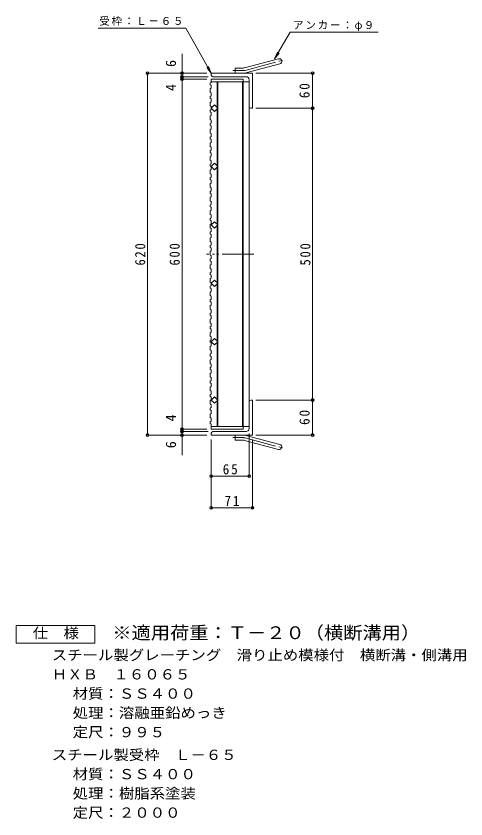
# Model space of a CAD drawing. Units: millimetres, scale not verified. Extents: x -896 to 1052, y -822 to 805.
# Drawn here: x 281 to 1052, y -672 to 704 of the extents above; entities that cross this region are included whole.
import ezdxf
from ezdxf.enums import TextEntityAlignment as Align

# ---------------------------------------------------------------- set-up
doc = ezdxf.new("R2010")
doc.units = ezdxf.units.MM
doc.header["$LTSCALE"] = 6
doc.header["$PDMODE"] = 32
doc.header["$PDSIZE"] = 4.8
doc.linetypes.add('CHAIN2', pattern=[12, 9, -1, 1, -1])
doc.linetypes.add('DOUBLE_CHAIN2', pattern=[12.8, 9, -1, 0.6, -0.6, 0.6, -1])
for name, color, linetype, lineweight in [('A-1_ピット', 2, 'Continuous', 9), ('A-2_蓋', 3, 'Continuous', 9), ('A-4_寸法', 7, 'Continuous', 9), ('A-A', 3, 'Continuous', 9), ('F-5_F-5ﾚｲﾔ', 2, 'Continuous', 9)]:
    doc.layers.add(name, color=color, linetype=linetype, lineweight=lineweight)
doc.styles.add('ＭＳ ゴシック', font='')
doc.styles.get('ＭＳ ゴシック').set_extended_font_data('MS Gothic')

msp = doc.modelspace()

# ---------------------------------------------------------------- linework, layer by layer
at = {"layer": 'A-1_ピット'}
for p, q in [((672.185, 615.589), (730.376, 631.181)), ((674.514, 606.896), (732.705, 622.488)), ((686.04, 606.282), (615.04, 606.282)), ((615.04, 603.282), (615.04, 606.282)), ((656.04, 606.282), (656.04, 615.283)), ((669.855, 615.283), (656.04, 615.283)), ((686.04, 606.282), (686.04, 546.282)), ((618.04, 600.282), (675.04, 600.282)), ((680.04, 549.282), (680.04, 595.282)), ((683.04, 546.282), (686.04, 546.282)), ((680.04, 43.282), (680.04, -2.718)), ((683.04, 46.282), (686.04, 46.282)), ((686.04, -13.718), (686.04, 46.282)), ((615.04, -10.718), (615.04, -13.718)), ((686.04, -13.718), (615.04, -13.718)), ((618.04, -7.718), (675.04, -7.718)), ((656.04, -13.718), (656.04, -22.718)), ((669.855, -22.718), (656.04, -22.718)), ((672.185, -23.025), (730.376, -38.617)), ((674.514, -14.331), (732.705, -29.924))]:
    msp.add_line(p, q, dxfattribs=at)
at = {"layer": 'A-1_ピット', "linetype": 'CHAIN2'}
for p, q in [((673.35, 611.242), (738.516, 628.704)), ((669.855, 610.783), (652.235, 610.783)), ((669.855, -18.218), (652.235, -18.218)), ((673.35, -18.678), (738.516, -36.139))]:
    msp.add_line(p, q, dxfattribs=at)
at = {"layer": 'A-1_ピット'}
for centre, radius, start, end in [((731.54, 626.834), 4.5, 285.00014, 104.99991), ((669.855, 624.282), 9, 270, 285.00002), ((669.855, 624.282), 18, 270, 285), ((618.04, 603.282), 3, 180, 270), ((675.04, 595.282), 5, 0, 90), ((683.04, 549.282), 3, 180, 270), ((683.04, 43.282), 3, 90, 180), ((618.04, -10.718), 3, 90, 180), ((669.855, -31.718), 18, 74.99998, 89.99998), ((675.04, -2.718), 5, 270, 0), ((669.855, -31.718), 9, 74.99998, 90), ((731.54, -34.27), 4.5, 255.00008, 74.99986)]:
    msp.add_arc(centre, radius, start, end, dxfattribs=at)
at = {"layer": 'A-1_ピット', "linetype": 'CHAIN2'}
for centre, start, end in [((669.855, 624.282), 270, 284.99995), ((669.855, -31.718), 75.00005, 90)]:
    msp.add_arc(centre, 13.5, start, end, dxfattribs=at)
at = {"layer": 'A-2_蓋'}
for p, q in [((615.04, 596.282), (670.04, 596.282)), ((615.04, 591.782), (680.04, 591.782)), ((625.04, 547.596), (625.04, 591.782)), ((626.54, 456.749), (626.54, 591.782)), ((668.54, 591.782), (668.54, 456.749)), ((670.04, 596.282), (670.04, 456.749)), ((680.04, 591.782), (680.04, 456.749)), ((625.04, 456.749), (625.04, 544.969)), ((625.04, 456.749), (625.04, 447.596)), ((626.54, 456.749), (626.54, 0.782)), ((668.54, 0.782), (668.54, 456.749)), ((670.04, -3.718), (670.04, 456.749)), ((680.04, 0.782), (680.04, 456.749)), ((625.04, 444.969), (625.04, 347.596)), ((625.04, 344.969), (625.04, 247.596)), ((625.04, 244.969), (625.04, 147.596)), ((625.04, 144.969), (625.04, 47.596)), ((625.04, 44.969), (625.04, 0.782)), ((615.04, -3.718), (615.04, 0.782)), ((615.04, 0.782), (680.04, 0.782)), ((615.04, -3.718), (670.04, -3.718))]:
    msp.add_line(p, q, dxfattribs=at)
at = {"layer": 'A-2_蓋', "linetype": 'DOUBLE_CHAIN2'}
msp.add_line((688.04, 296.282), (607.04, 296.282), dxfattribs=at)
at = {"layer": 'A-2_蓋'}
for points in [[(626.354, 546.282), (620.697, 540.625), (615.04, 546.282), (620.697, 551.939)], [(626.354, 446.282), (620.697, 440.625), (615.04, 446.282), (620.697, 451.939)], [(626.354, 346.282), (620.697, 340.626), (615.04, 346.282), (620.697, 351.939)], [(626.354, 246.282), (620.697, 240.626), (615.04, 246.282), (620.697, 251.939)], [(626.354, 146.282), (620.697, 140.626), (615.04, 146.282), (620.697, 151.939)], [(626.354, 46.282), (620.697, 40.626), (615.04, 46.282), (620.697, 51.939)]]:
    msp.add_lwpolyline(points, close=True, dxfattribs=at)
at = {"layer": 'A-4_寸法'}
for p, q in [((421.074, 683.489), (571.875, 683.489)), ((615.04, 606.282), (571.875, 683.489)), ((723.79, 630.732), (750.436, 676.882)), ((750.436, 676.882), (901.39, 676.882)), ((565.04, -48.495), (565.04, 639.719)), ((723.79, 630.732), (728.574, 642.28)), ((723.79, 630.732), (731.4, 640.648)), ((607.54, 606.282), (504.446, 606.282)), ((505.946, -13.718), (505.946, 606.282)), ((615.04, 606.282), (607.431, 616.199)), ((615.04, 606.282), (610.257, 617.831)), ((691.517, 606.282), (790.517, 606.282)), ((789.017, -13.718), (789.017, 606.282)), ((610.04, 600.282), (563.54, 600.282)), ((607.54, 596.282), (563.54, 596.282)), ((691.517, 546.282), (790.517, 546.282)), ((691.517, 46.282), (790.517, 46.282)), ((607.54, -13.718), (504.446, -13.718)), ((607.54, -3.718), (563.54, -3.718)), ((610.04, -7.718), (563.54, -7.718)), ((680.04, -11.218), (680.04, -85.818)), ((691.517, -13.718), (790.517, -13.718)), ((615.04, -21.218), (615.04, -139.934)), ((686.04, -21.218), (686.04, -139.934)), ((615.04, -84.318), (680.04, -84.318)), ((615.04, -138.434), (686.04, -138.434))]:
    msp.add_line(p, q, dxfattribs=at)
for p in [(505.946, 606.282), (565.04, 606.282), (789.017, 606.282), (565.04, 600.282), (565.04, 596.282), (789.017, 546.282), (789.017, 46.282), (505.946, -13.718), (565.04, -3.718), (565.04, -7.718), (565.04, -13.718), (789.017, -13.718), (615.04, -84.318), (680.04, -84.318), (615.04, -138.434), (686.04, -138.434)]:
    msp.add_point(p, dxfattribs=at)
at = {"layer": 'A-A'}
for p, q in [((615.04, 596.282), (615.04, 590.639)), ((613.54, 589.639), (615.04, 590.639)), ((613.54, 589.639), (613.54, 586.639)), ((613.54, 586.639), (615.04, 585.639)), ((613.54, 579.526), (615.04, 580.526)), ((613.54, 579.526), (613.54, 573.526)), ((615.04, 585.639), (615.04, 580.526)), ((613.54, 573.526), (615.04, 572.526)), ((613.54, 566.413), (615.04, 567.413)), ((613.54, 566.413), (613.54, 563.413)), ((615.04, 567.413), (615.04, 572.526)), ((613.54, 563.413), (615.04, 562.413)), ((613.54, 556.3), (615.04, 557.3)), ((613.54, 556.3), (613.54, 550.3)), ((615.04, 562.413), (615.04, 557.3)), ((613.54, 550.3), (615.04, 549.3)), ((613.54, 543.187), (615.04, 544.187)), ((613.54, 543.187), (613.54, 540.187)), ((613.54, 540.187), (615.04, 539.187)), ((615.04, 544.187), (615.04, 549.3)), ((615.04, 539.187), (615.04, 534.074)), ((613.54, 533.074), (615.04, 534.074)), ((613.54, 533.074), (613.54, 527.074)), ((613.54, 527.074), (615.04, 526.074)), ((615.04, 520.961), (615.04, 526.074)), ((613.54, 519.961), (615.04, 520.961)), ((613.54, 519.961), (613.54, 516.961)), ((613.54, 516.961), (615.04, 515.961)), ((613.54, 509.848), (615.04, 510.848)), ((613.54, 509.848), (613.54, 503.848)), ((615.04, 515.961), (615.04, 510.848)), ((613.54, 503.848), (615.04, 502.848)), ((613.54, 496.735), (615.04, 497.735)), ((613.54, 496.735), (613.54, 493.735)), ((615.04, 497.735), (615.04, 502.848)), ((613.54, 493.735), (615.04, 492.735)), ((613.54, 486.622), (615.04, 487.622)), ((613.54, 486.622), (613.54, 480.622)), ((615.04, 492.735), (615.04, 487.622)), ((613.54, 480.622), (615.04, 479.622)), ((613.54, 473.509), (615.04, 474.509)), ((613.54, 473.509), (613.54, 470.509)), ((613.54, 470.509), (615.04, 469.509)), ((615.04, 474.509), (615.04, 479.622)), ((615.04, 469.509), (615.04, 464.396)), ((613.54, 463.396), (615.04, 464.396)), ((613.54, 463.396), (613.54, 457.396)), ((613.54, 457.396), (615.04, 456.396)), ((615.04, 451.283), (615.04, 456.396)), ((613.54, 450.283), (615.04, 451.283)), ((613.54, 450.283), (613.54, 447.283)), ((613.54, 447.283), (615.04, 446.283)), ((613.54, 440.17), (615.04, 441.17)), ((615.04, 446.283), (615.04, 441.17)), ((613.54, 440.17), (613.54, 434.17)), ((613.54, 434.17), (615.04, 433.17)), ((613.54, 427.057), (615.04, 428.057)), ((613.54, 427.057), (613.54, 424.057)), ((615.04, 428.057), (615.04, 433.17)), ((613.54, 424.057), (615.04, 423.057)), ((613.54, 416.944), (615.04, 417.944)), ((613.54, 416.944), (613.54, 410.944)), ((615.04, 423.057), (615.04, 417.944)), ((613.54, 410.944), (615.04, 409.944)), ((613.54, 403.831), (615.04, 404.831)), ((613.54, 403.831), (613.54, 400.831)), ((613.54, 400.831), (615.04, 399.831)), ((615.04, 404.831), (615.04, 409.944)), ((615.04, 399.831), (615.04, 394.718)), ((613.54, 393.718), (615.04, 394.718)), ((613.54, 393.718), (613.54, 387.718)), ((613.54, 387.718), (615.04, 386.718)), ((615.04, 381.605), (615.04, 386.718)), ((613.54, 380.605), (615.04, 381.605)), ((613.54, 380.605), (613.54, 377.605)), ((613.54, 377.605), (615.04, 376.605)), ((615.04, 376.605), (615.04, 371.492)), ((613.54, 370.492), (615.04, 371.492)), ((613.54, 370.492), (613.54, 364.492)), ((613.54, 364.492), (615.04, 363.492)), ((613.54, 357.379), (615.04, 358.379)), ((615.04, 358.379), (615.04, 363.492)), ((613.54, 357.379), (613.54, 354.379)), ((613.54, 354.379), (615.04, 353.379)), ((613.54, 347.266), (615.04, 348.266)), ((613.54, 347.266), (613.54, 341.266)), ((615.04, 353.379), (615.04, 348.266)), ((613.54, 341.266), (615.04, 340.266)), ((613.54, 334.153), (615.04, 335.153)), ((613.54, 334.153), (613.54, 331.153)), ((613.54, 331.153), (615.04, 330.153)), ((615.04, 335.153), (615.04, 340.266)), ((613.54, 324.04), (615.04, 325.04)), ((613.54, 324.04), (613.54, 318.04)), ((613.54, 318.04), (615.04, 317.04)), ((615.04, 330.153), (615.04, 325.04)), ((615.04, 311.927), (615.04, 317.04)), ((613.54, 310.927), (615.04, 311.927)), ((613.54, 310.927), (613.54, 307.927)), ((613.54, 307.927), (615.04, 306.927)), ((615.04, 306.927), (615.04, 301.814)), ((613.54, 300.814), (615.04, 301.814)), ((613.54, 300.814), (613.54, 294.814)), ((613.54, 294.814), (615.04, 293.814)), ((615.04, 288.701), (615.04, 293.814)), ((613.54, 287.701), (615.04, 288.701)), ((613.54, 287.701), (613.54, 284.701)), ((613.54, 284.701), (615.04, 283.701)), ((613.54, 277.587), (615.04, 278.587)), ((613.54, 277.587), (613.54, 271.588)), ((615.04, 283.701), (615.04, 278.587)), ((613.54, 271.588), (615.04, 270.588)), ((613.54, 264.475), (615.04, 265.475)), ((613.54, 264.475), (613.54, 261.475)), ((613.54, 261.475), (615.04, 260.474)), ((615.04, 265.475), (615.04, 270.588)), ((613.54, 254.361), (615.04, 255.361)), ((613.54, 254.361), (613.54, 248.361)), ((613.54, 248.361), (615.04, 247.362)), ((615.04, 260.474), (615.04, 255.361)), ((613.54, 241.249), (615.04, 242.248)), ((613.54, 241.249), (613.54, 238.248)), ((613.54, 238.248), (615.04, 237.248)), ((615.04, 242.248), (615.04, 247.362)), ((615.04, 237.248), (615.04, 232.135)), ((613.54, 231.135), (615.04, 232.135)), ((613.54, 231.135), (613.54, 225.135)), ((613.54, 225.135), (615.04, 224.135)), ((615.04, 219.022), (615.04, 224.135)), ((613.54, 218.022), (615.04, 219.022)), ((613.54, 218.022), (613.54, 215.022)), ((613.54, 215.022), (615.04, 214.022)), ((613.54, 207.909), (615.04, 208.909)), ((613.54, 207.909), (613.54, 201.909)), ((615.04, 214.022), (615.04, 208.909)), ((613.54, 201.909), (615.04, 200.909)), ((613.54, 194.796), (615.04, 195.796)), ((613.54, 194.796), (613.54, 191.796)), ((615.04, 195.796), (615.04, 200.909)), ((613.54, 191.796), (615.04, 190.796)), ((613.54, 184.683), (615.04, 185.683)), ((613.54, 184.683), (613.54, 178.683)), ((615.04, 190.796), (615.04, 185.683)), ((613.54, 178.683), (615.04, 177.683)), ((613.54, 171.57), (615.04, 172.57)), ((613.54, 171.57), (613.54, 168.57)), ((613.54, 168.57), (615.04, 167.57)), ((615.04, 172.57), (615.04, 177.683)), ((615.04, 167.57), (615.04, 162.457)), ((613.54, 161.457), (615.04, 162.457)), ((613.54, 161.457), (613.54, 155.457)), ((613.54, 155.457), (615.04, 154.457)), ((615.04, 149.344), (615.04, 154.457)), ((613.54, 148.344), (615.04, 149.344)), ((613.54, 148.344), (613.54, 145.344)), ((613.54, 145.344), (615.04, 144.344)), ((613.54, 138.231), (615.04, 139.231)), ((613.54, 138.231), (613.54, 132.231)), ((615.04, 144.344), (615.04, 139.231)), ((613.54, 132.231), (615.04, 131.231)), ((613.54, 125.118), (615.04, 126.118)), ((613.54, 125.118), (613.54, 122.118)), ((615.04, 126.118), (615.04, 131.231)), ((613.54, 122.118), (615.04, 121.118)), ((613.54, 115.005), (615.04, 116.005)), ((613.54, 115.005), (613.54, 109.005)), ((615.04, 121.118), (615.04, 116.005)), ((613.54, 109.005), (615.04, 108.005)), ((613.54, 101.892), (615.04, 102.892)), ((613.54, 101.892), (613.54, 98.892)), ((613.54, 98.892), (615.04, 97.892)), ((615.04, 102.892), (615.04, 108.005)), ((615.04, 97.892), (615.04, 92.779)), ((613.54, 91.779), (615.04, 92.779)), ((613.54, 91.779), (613.54, 85.779)), ((613.54, 85.779), (615.04, 84.779)), ((615.04, 79.666), (615.04, 84.779)), ((613.54, 78.666), (615.04, 79.666)), ((613.54, 78.666), (613.54, 75.666)), ((613.54, 75.666), (615.04, 74.666)), ((613.54, 68.553), (615.04, 69.553)), ((615.04, 74.666), (615.04, 69.553)), ((613.54, 68.553), (613.54, 62.553)), ((613.54, 62.553), (615.04, 61.553)), ((613.54, 55.44), (615.04, 56.44)), ((613.54, 55.44), (613.54, 52.44)), ((615.04, 56.44), (615.04, 61.553)), ((613.54, 52.44), (615.04, 51.44)), ((613.54, 45.327), (615.04, 46.327)), ((613.54, 45.327), (613.54, 39.327)), ((615.04, 51.44), (615.04, 46.327)), ((613.54, 39.327), (615.04, 38.327)), ((613.54, 32.214), (615.04, 33.214)), ((613.54, 32.214), (613.54, 29.214)), ((613.54, 29.214), (615.04, 28.214)), ((615.04, 33.214), (615.04, 38.327)), ((615.04, 28.214), (615.04, 23.101)), ((613.54, 22.101), (615.04, 23.101)), ((613.54, 22.101), (613.54, 16.101)), ((613.54, 16.101), (615.04, 15.101)), ((615.04, 9.988), (615.04, 15.101)), ((613.54, 8.988), (615.04, 9.988)), ((613.54, 8.988), (613.54, 5.988)), ((613.54, 5.988), (615.04, 4.988)), ((615.04, 4.988), (615.04, 0.782))]:
    msp.add_line(p, q, dxfattribs=at)
at = {"layer": 'F-5_F-5ﾚｲﾔ'}
msp.add_lwpolyline([(280.55, -370.164), (280.55, -340.164), (415.55, -340.164), (415.55, -370.164)], close=True, dxfattribs=at)

# ---------------------------------------------------------------- texts
at = {"layer": 'A-4_寸法', "color": 2, "style": 'ＭＳ ゴシック'}
for s, p in [('6', (560.04, 617.067)), ('4', (560.04, 575.901)), ('4', (560.04, 9.685)), ('6', (560.04, -36.307))]:
    msp.add_text(s, height=17.6, rotation=90, dxfattribs=at).set_placement(p, align=Align.BOTTOM_LEFT)
at = {"layer": 'A-4_寸法', "char_height": 13.2, "attachment_point": 7, "style": 'ＭＳ ゴシック'}
for s, insert in [('\\T1.17;受枠：Ｌ－６５', (423.164, 687.687)), ('\\T1.17;アンカー：φ９', (755.455, 678.596))]:
    msp.add_mtext(s, dxfattribs=dict(at, insert=insert))
at = {"layer": 'A-4_寸法', "color": 2, "char_height": 17.6, "attachment_point": 7, "rotation": 90, "style": 'ＭＳ ゴシック'}
for s, insert in [('\\T1.27;\\W0.95;60', (784.017, 563.532)), ('\\T1.27;\\W0.9;620', (502.346, 276.782)), ('\\T1.27;\\W0.9;600', (561.44, 276.782)), ('\\T1.27;\\W0.9;500', (785.417, 276.782)), ('\\T1.27;\\W0.95;60', (784.017, 3.532))]:
    msp.add_mtext(s, dxfattribs=dict(at, insert=insert))
at = {"layer": 'A-4_寸法', "color": 2, "char_height": 17.6, "attachment_point": 7, "style": 'ＭＳ ゴシック'}
for s, insert in [('\\T1.27;\\W0.95;65', (634.79, -81.318)), ('\\T1.27;\\W0.95;71', (637.79, -135.434))]:
    msp.add_mtext(s, dxfattribs=dict(at, insert=insert))
at = {"layer": 'F-5_F-5ﾚｲﾔ', "style": 'ＭＳ ゴシック', "width": 1.1}
for s, p in [('仕\u3000様', (309.051, -367.164)), ('スチール製グレーチング\u3000滑り止め模様付\u3000横断溝・側溝用', (341.804, -404.917)), ('ＨＸＢ\u3000１６０６５', (341.804, -437.917)), ('材質：ＳＳ４００', (377.632, -470.915)), ('処理：溶融亜鉛めっき', (377.632, -503.916)), ('定尺：９９５', (377.632, -536.917)), ('スチール製受枠\u3000Ｌ－６５', (341.805, -575.916)), ('材質：ＳＳ４００', (377.632, -608.916)), ('処理：樹脂系塗装', (377.632, -641.916)), ('定尺：２０００', (377.632, -674.916))]:
    msp.add_text(s, height=17.6, dxfattribs=at).set_placement(p, align=Align.BOTTOM_LEFT)
at = {"layer": 'F-5_F-5ﾚｲﾔ', "color": 3, "style": 'ＭＳ ゴシック', "width": 1.1}
msp.add_text('※適用荷重：Ｔ－２０（横断溝用）', height=21.99, dxfattribs=at).set_placement((445.55, -370.164), align=Align.BOTTOM_LEFT)

doc.saveas('drawing.dxf')
